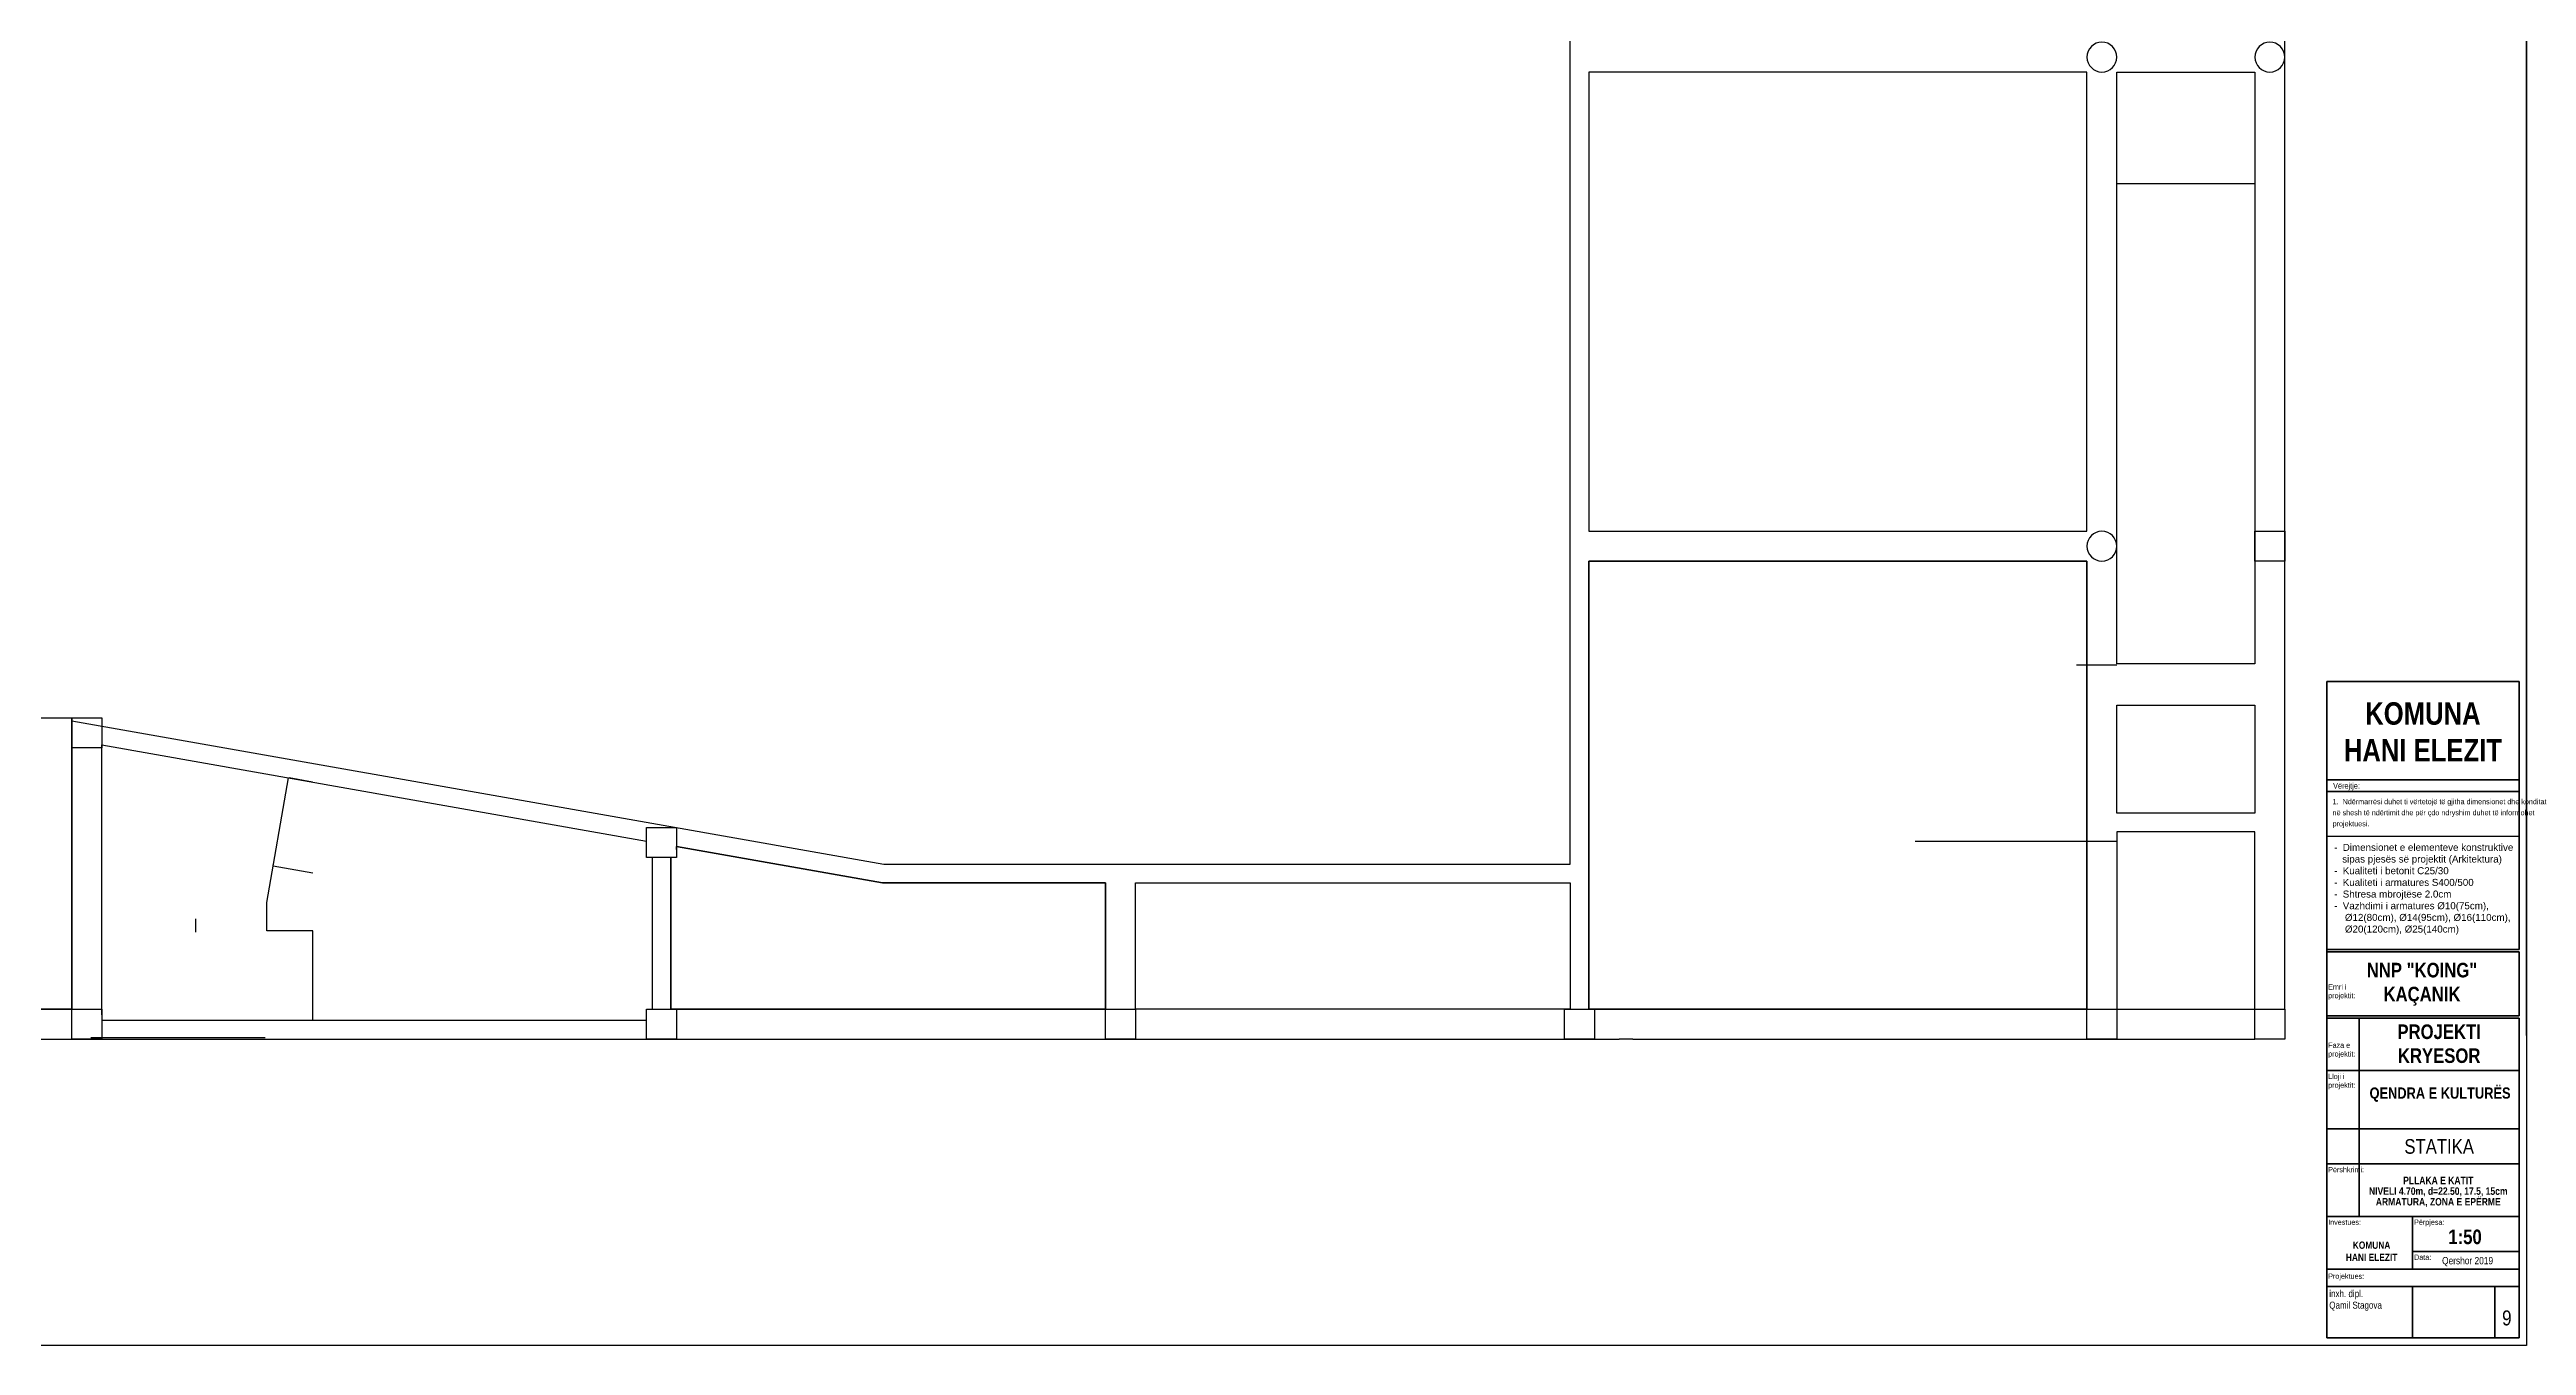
# Model space of a CAD drawing. Header units: inches. Extents: x 2815 to 15131, y -151 to 4049.
# Drawn here: x 11812 to 15131, y -151 to 1585 of the extents above; entities that cross this region are included whole.
import ezdxf

# ---------------------------------------------------------------- set-up
doc = ezdxf.new("R2010")
doc.units = ezdxf.units.IN
doc.layers.add('0_Pen_No__1', color=7, linetype='Continuous', lineweight=35)
doc.layers.add('TEKSTI_Pen_No__201', color=7, linetype='Continuous', lineweight=18)
doc.layers.add('A4_OP', color=7, linetype='Continuous')
doc.styles.add('GENERATED_STYLE_1', font='ARIAL.TTF')
doc.styles.add('GENERATED_STYLE_3', font='ARIALN.TTF')
doc.styles.add('GENERATED_STYLE_4', font='ARIALNB.TTF')

msp = doc.modelspace()

# ---------------------------------------------------------------- linework, layer by layer
for p, q in [((15131.2, 4049.4), (15131.2, -150.6)), ((15131.2, 264.4), (15131.2, 3649.4)), ((14582.3, 760.1), (14528.1, 760.1)), ((12103.3, 442.6), (12132.7, 609.2)), ((14863.5, 531.1), (15121.2, 531.1)), ((14582.3, 524.1), (14311.9, 524.1)), ((12111.9, 491), (12111.9, 493)), ((12165.2, 481.6), (12111.9, 491)), ((12103.3, 404.6), (12103.3, 442.6)), ((12008.3, 402.6), (12008.3, 420.6)), ((12165.3, 404.6), (12103.3, 404.6)), ((12165.3, 284.6), (12165.3, 404.6)), ((11867.6, 261.6), (12101.3, 261.6)), ((13933.9, 259.6), (13915.7, 259.6)), ((15131.2, -150.6), (9886.6, -150.6))]:
    msp.add_line(p, q)
at = {"layer": '0_Pen_No__1', "linetype": 'Continuous'}
for p, q in [((14863.5, 379.7), (14863.5, 738.4)), ((14863.5, 738.4), (15121.2, 738.4)), ((15121.2, 738.4), (15121.2, 379.7)), ((14863.5, 606.7), (15121.2, 606.7)), ((14863.5, 591.1), (15121.2, 591.1)), ((14863.5, 410.6), (14863.5, 496.4)), ((14863.5, -140.6), (14863.5, 407.4)), ((14863.5, 379.7), (15121.2, 379.7)), ((14863.5, 376.6), (15121.2, 376.6)), ((15121.2, 376.6), (15121.2, 290.8)), ((14863.5, 290.8), (15121.2, 290.8)), ((14863.5, 287.7), (15121.2, 287.7)), ((14863.5, 287.7), (15121.2, 287.7)), ((14907.1, 22.1), (14907.1, 287.7)), ((15121.2, 287.7), (15121.2, -140.6)), ((14863.5, 217.4), (15121.2, 217.4)), ((14863.5, 139.2), (15121.2, 139.2)), ((14863.5, 92.4), (15121.2, 92.4)), ((14863.5, 22.1), (15121.2, 22.1)), ((14978.7, -48.3), (14978.7, 22.1)), ((14978.7, -24.8), (15121.2, -24.8)), ((14863.5, -48.3), (15121.2, -48.3)), ((14863.5, -71.7), (15121.2, -71.7)), ((14978.7, -71.7), (14978.7, -140.6)), ((15089, -140.6), (15089, -71.7)), ((14863.5, -140.6), (15121.2, -140.6))]:
    msp.add_line(p, q, dxfattribs=at)
at = {"layer": 'A4_OP'}
for points in [[(14807.3, 1574.6), (14807.3, 2067.3)], [(13849.8, 1574.6), (13849.8, 1986.4)], [(13849.8, 919.6), (13849.8, 1574.6)], [(14807.3, 749.6), (14807.3, 1574.6)], [(14542.3, 1554.6), (13874.8, 1554.6)], [(13874.8, 1554.6), (13874.8, 939.6)], [(14542.3, 1554.6), (13874.8, 1554.6)], [(13874.8, 1554.6), (13874.8, 939.6)], [(14542.3, 939.6), (14542.3, 1554.6)], [(14542.3, 939.6), (14542.3, 1554.6)], [(14582.3, 1404.7), (14582.3, 1554.6)], [(14582.3, 1554.6), (14767.3, 1554.6)], [(14582.3, 919.6), (14582.3, 1554.6)], [(14582.3, 1554.6), (14767.3, 1554.6)], [(14767.3, 1554.6), (14767.3, 1404.7)], [(14767.3, 1554.6), (14767.3, 762.1)], [(14767.3, 1404.7), (14582.3, 1404.7)], [(13874.8, 939.6), (14542.3, 939.6)], [(13874.8, 939.6), (14542.3, 939.6)], [(14767.3, 939.6), (14807.3, 939.6)], [(14767.3, 899.6), (14767.3, 939.6)], [(14767.3, 939.6), (14807.3, 939.6)], [(14767.3, 899.6), (14767.3, 939.6)], [(14807.3, 939.6), (14807.3, 899.6)], [(14807.3, 939.6), (14807.3, 899.6)], [(13849.8, 493.7), (13849.8, 919.6)], [(13874.8, 299.6), (13874.8, 899.6)], [(13874.8, 899.6), (14542.3, 899.6)], [(14542.3, 899.6), (13874.8, 899.6)], [(13874.8, 899.6), (13874.8, 481.2)], [(14542.3, 899.6), (14542.3, 299.6)], [(14542.3, 749.6), (14542.3, 899.6)], [(14582.3, 762.1), (14582.3, 919.6)], [(14807.3, 899.6), (14767.3, 899.6)], [(14807.3, 899.6), (14767.3, 899.6)], [(14542.3, 549.6), (14542.3, 749.6)], [(14582.6, 762.1), (14582.3, 762.1)], [(14767.3, 762.1), (14582.6, 762.1)], [(14807.3, 549.6), (14807.3, 749.6)], [(14582.3, 706.9), (14767.3, 706.9)], [(14582.3, 562.1), (14582.3, 706.9)], [(14582.3, 706.9), (14767.3, 706.9)], [(14582.3, 562.1), (14582.3, 706.9)], [(14767.3, 706.9), (14767.3, 562.1)], [(14767.3, 706.9), (14767.3, 562.1)], [(11782.3, 689.6), (11842.3, 689.6)], [(11842.3, 689.6), (11842.3, 299.6)], [(11842.3, 689.6), (11882.3, 689.6)], [(11842.3, 649.6), (11842.3, 689.6)], [(11842.3, 689.6), (11882.3, 689.6)], [(11842.3, 649.6), (11842.3, 689.6)], [(11842.3, 299.6), (11842.3, 685.9)], [(11842.3, 685.9), (12634.5, 545.9)], [(11882.3, 689.6), (11882.3, 649.6)], [(11882.3, 689.6), (11882.3, 649.6)], [(11882.3, 649.6), (11842.3, 649.6)], [(11882.3, 649.6), (11842.3, 649.6)], [(11882.3, 292.1), (11882.3, 653.4)], [(11882.3, 653.4), (12612.3, 524.5)], [(12164.8, 603.5), (12133.5, 609.4)], [(12612.3, 542.8), (12652.3, 542.8)], [(12612.3, 502.8), (12612.3, 542.8)], [(12612.3, 542.8), (12652.3, 542.8)], [(12612.3, 502.8), (12612.3, 542.8)], [(12634.5, 545.9), (12930.4, 493.7)], [(12652.3, 542.8), (12652.3, 502.8)], [(12652.3, 542.8), (12652.3, 502.8)], [(14542.3, 299.6), (14542.3, 549.6)], [(14767.3, 562.1), (14582.3, 562.1)], [(14767.3, 562.1), (14582.3, 562.1)], [(14767.3, 537.1), (14582.3, 537.1)], [(14582.3, 537.1), (14582.3, 299.6)], [(14767.3, 299.6), (14767.3, 537.1)], [(14807.3, 299.6), (14807.3, 549.6)], [(12652.3, 502.8), (12612.3, 502.8)], [(12652.3, 502.8), (12612.3, 502.8)], [(12619.8, 502.8), (12619.8, 299.6)], [(12644.8, 299.6), (12644.8, 502.8)], [(12644.8, 502.8), (12644.8, 299.6)], [(12652.3, 513.6), (12652.3, 517.4)], [(12652.3, 517.4), (12928.2, 468.7)], [(12928.2, 468.7), (12652.3, 517.4)], [(12928.2, 468.7), (13227.3, 468.7)], [(13227.3, 468.7), (12928.2, 468.7)], [(12930.4, 493.7), (13247.3, 493.7)], [(13227.3, 468.7), (13227.3, 299.6)], [(13227.3, 299.6), (13227.3, 468.7)], [(13247.3, 493.7), (13849.8, 493.7)], [(13267.3, 299.6), (13267.3, 468.7)], [(13267.3, 468.7), (13849.8, 468.7)], [(13267.3, 299.6), (13267.3, 468.7)], [(13267.3, 468.7), (13849.8, 468.7)], [(13849.8, 468.7), (13849.8, 299.6)], [(13849.8, 468.7), (13849.8, 299.6)], [(13874.8, 481.2), (13874.8, 299.6)], [(11842.3, 299.6), (10807.3, 299.6)], [(10807.3, 299.6), (11842.3, 299.6)], [(11842.3, 299.6), (11882.3, 299.6)], [(11842.3, 259.6), (11842.3, 299.6)], [(11842.3, 299.6), (11882.3, 299.6)], [(11842.3, 259.6), (11842.3, 299.6)], [(11882.3, 299.6), (11882.3, 259.6)], [(11882.3, 299.6), (11882.3, 259.6)], [(12612.3, 299.6), (12652.3, 299.6)], [(12612.3, 259.6), (12612.3, 299.6)], [(12612.3, 299.6), (12652.3, 299.6)], [(12612.3, 259.6), (12612.3, 299.6)], [(13227.3, 299.6), (12644.8, 299.6)], [(12644.8, 299.6), (13227.3, 299.6)], [(12652.3, 299.6), (12652.3, 259.6)], [(12652.3, 299.6), (12652.3, 259.6)], [(13227.3, 299.6), (13267.3, 299.6)], [(13227.3, 259.6), (13227.3, 299.6)], [(13227.3, 299.6), (13267.3, 299.6)], [(13227.3, 259.6), (13227.3, 299.6)], [(13849.8, 299.6), (13267.3, 299.6)], [(13267.3, 299.6), (13267.3, 259.6)], [(13267.3, 299.6), (13267.3, 259.6)], [(13849.8, 299.6), (13267.3, 299.6)], [(13842.3, 299.6), (13882.3, 299.6)], [(13842.3, 259.6), (13842.3, 299.6)], [(13842.3, 299.6), (13882.3, 299.6)], [(13842.3, 259.6), (13842.3, 299.6)], [(14542.3, 299.6), (13874.8, 299.6)], [(13874.8, 299.6), (13933.9, 299.6)], [(13882.3, 299.6), (13882.3, 259.6)], [(13882.3, 299.6), (13882.3, 259.6)], [(13933.9, 299.6), (14542.3, 299.6)], [(14542.3, 299.6), (14582.3, 299.6)], [(14542.3, 259.6), (14542.3, 299.6)], [(14542.3, 299.6), (14582.3, 299.6)], [(14542.3, 259.6), (14542.3, 299.6)], [(14582.3, 299.6), (14582.3, 259.6)], [(14582.3, 299.6), (14582.3, 259.6)], [(14582.3, 299.6), (14767.3, 299.6)], [(14767.3, 299.6), (14807.3, 299.6)], [(14767.3, 259.6), (14767.3, 299.6)], [(14767.3, 299.6), (14807.3, 299.6)], [(14767.3, 259.6), (14767.3, 299.6)], [(14807.3, 299.6), (14807.3, 259.6)], [(14807.3, 299.6), (14807.3, 259.6)], [(12612.3, 284.6), (11882.3, 284.6)], [(10767.3, 259.6), (11862.3, 259.6)], [(11882.3, 259.6), (11842.3, 259.6)], [(11882.3, 259.6), (11842.3, 259.6)], [(11862.3, 259.6), (12632.3, 259.6)], [(12652.3, 259.6), (12612.3, 259.6)], [(12652.3, 259.6), (12612.3, 259.6)], [(12632.3, 259.6), (13247.3, 259.6)], [(13267.3, 259.6), (13227.3, 259.6)], [(13267.3, 259.6), (13227.3, 259.6)], [(13247.3, 259.6), (13862.3, 259.6)], [(13882.3, 259.6), (13842.3, 259.6)], [(13882.3, 259.6), (13842.3, 259.6)], [(13862.3, 259.6), (13915.7, 259.6)], [(13933.9, 259.6), (14562.3, 259.6)], [(14582.3, 259.6), (14542.3, 259.6)], [(14582.3, 259.6), (14542.3, 259.6)], [(14562.3, 259.6), (14767.3, 259.6)], [(14807.3, 259.6), (14767.3, 259.6)], [(14807.3, 259.6), (14767.3, 259.6)]]:
    msp.add_lwpolyline(points, dxfattribs=at)
for points in [[(14582.3, 1574.6, 1), (14542.3, 1574.6)], [(14582.3, 1574.6, 1), (14542.3, 1574.6)], [(14807.3, 1574.6, 1), (14767.3, 1574.6)], [(14807.3, 1574.6, 1), (14767.3, 1574.6)], [(14542.3, 1574.6, 1), (14582.3, 1574.6)], [(14542.3, 1574.6, 1), (14582.3, 1574.6)], [(14767.3, 1574.6, 1), (14807.3, 1574.6)], [(14767.3, 1574.6, 1), (14807.3, 1574.6)], [(14582.3, 919.6, 1), (14542.3, 919.6)], [(14582.3, 919.6, 1), (14542.3, 919.6)], [(14542.3, 919.6, 1), (14582.3, 919.6)], [(14542.3, 919.6, 1), (14582.3, 919.6)]]:
    msp.add_lwpolyline(points, format="xyb", dxfattribs=at)

# ---------------------------------------------------------------- texts
at = {"layer": '0_Pen_No__1', "linetype": 'Continuous'}
for s, insert, char_height, width, attachment_point, line_spacing_factor, style in [('\\A1;KOMUNA HANI ELEZIT', (14992.4, 710.6), 30, 214.051, 2, 0.984903, 'GENERATED_STYLE_4'), ('\\A1;1.  Ndërmarrësi duhet ti vërtetojë të gjitha dimensionet dhe konditat në shesh të ndërtimit dhe për çdo ndryshim duhet të informohet projektuesi. ', (14871.4, 581.1), 7.0313, 245.916, 1, 1.261061, 'GENERATED_STYLE_3'), ('\\A1;Emri i\\Pprojektit:', (14865.5, 333), 7.03, 67.539, 1, 0.996607, 'GENERATED_STYLE_3'), ('\\A1;NNP "KOING"\\PKAÇANIK', (14991.2, 361.7), 19.531, 214.051, 2, 0.984903, 'GENERATED_STYLE_4'), ('\\A1;PROJEKTI KRYESOR', (15014.2, 279.2), 19.531, 214.051, 2, 0.984903, 'GENERATED_STYLE_4'), ('\\A1;Faza e \\Pprojektit:', (14865.5, 254.9), 7.031, 67.539, 1, 0.996607, 'GENERATED_STYLE_3'), ('\\A1;Lloji i \\Pprojektit:', (14865.5, 213.1), 7.031, 67.539, 1, 0.996607, 'GENERATED_STYLE_3'), ('\\A1;QENDRA E KULTURËS', (15015.4, 194.8), 15, 214.051, 2, 0.984903, 'GENERATED_STYLE_4'), ('\\A1;PLLAKA E KATIT\\PNIVELI 4.70m, d=22.50, 17.5, 15cm\\PARMATURA, ZONA E EPËRME', (15013, 75.3), 10, 227.819, 2, 0.8554, 'GENERATED_STYLE_4'), ('\\A1;inxh. dipl. \\PQamil Stagova', (14867, -76.6), 9.375, 167.016, 1, 0.98645, 'GENERATED_STYLE_3')]:
    msp.add_mtext(s, dxfattribs=dict(at, insert=insert, char_height=char_height, width=width, attachment_point=attachment_point, line_spacing_factor=line_spacing_factor, style=style))
for s, insert, char_height, attachment_point, style in [('\\A1;Vërejtje:', (14872.1, 602.7), 7.812, 1, 'GENERATED_STYLE_3'), ('\\A1;STATIKA', (15014.2, 125.6), 19.531, 2, 'GENERATED_STYLE_3'), ('\\A1;Përshkrimi:', (14865.5, 88.3), 7.031, 1, 'GENERATED_STYLE_3'), ('\\A1;Investues: ', (14865.5, 17.9), 7.031, 1, 'GENERATED_STYLE_3'), ('\\A1;Përpjesa:', (14980.6, 17.9), 7.031, 1, 'GENERATED_STYLE_3'), ('\\A1;1:50', (15048.9, 4.5), 19.53, 2, 'GENERATED_STYLE_4'), ('\\A1;\\pi-24.727;KOMUNA \\P\\pi-33.963;HANI ELEZIT', (14923.2, -11.5), 9.766, 1, 'GENERATED_STYLE_4'), ('\\A1;Data: ', (14980.6, -29), 7.03, 1, 'GENERATED_STYLE_3'), ('\\A1;Qershor 2019', (15052.3, -32.2), 9.766, 2, 'GENERATED_STYLE_3'), ('\\A1;Projektues: ', (14865.5, -54.4), 7.031, 1, 'GENERATED_STYLE_3'), ('\\A1;9', (15104.9, -103.8), 20, 2, 'GENERATED_STYLE_3')]:
    msp.add_mtext(s, dxfattribs=dict(at, insert=insert, char_height=char_height, attachment_point=attachment_point, style=style))
at = {"layer": 'TEKSTI_Pen_No__201', "linetype": 'Continuous', "insert": (14873.4, 521), "char_height": 9.375, "attachment_point": 1, "style": 'GENERATED_STYLE_1'}
msp.add_mtext('-  Dimensionet e elementeve konstruktive\\P   sipas pjesës së projektit (Arkitektura)\\P-  Kualiteti i betonit C25/30\\P-  Kualiteti i armatures S400/500\\P-  Shtresa mbrojtëse 2.0cm\\P-  Vazhdimi i armatures Ø10(75cm), \\P    Ø12(80cm), Ø14(95cm), Ø16(110cm), \\P    Ø20(120cm), Ø25(140cm)    ', dxfattribs=at)

doc.saveas('drawing.dxf')
